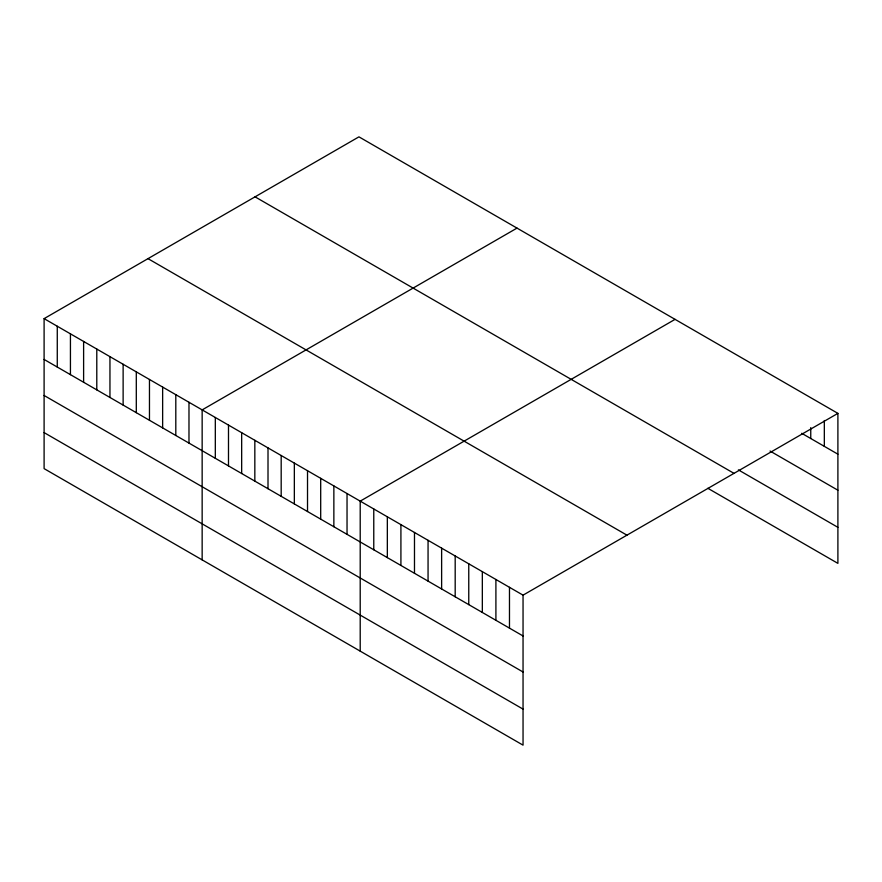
<?xml version="1.0" encoding="UTF-8"?>
<svg xmlns="http://www.w3.org/2000/svg" width="882" height="882" viewBox="0 0 882 882"><rect width="100%" height="100%" fill="white"/><g stroke="black" fill="none" stroke-linecap="round" stroke-linejoin="round"><path stroke-width="1.32" d="M44.1 318.634L523.048 595.152L523.048 745.147L44.1 468.629L44.1 318.634L358.952 136.853L837.9 413.371L837.9 563.366L707.849 488.286M517.006 228.107L202.154 409.887L202.154 559.883M675.061 319.361L360.209 501.141L360.209 651.125M523.048 595.152L837.9 413.371M801.716 433.294L837.9 454.186M770.052 451.044L837.9 490.216M738.388 469.885L837.9 527.337M255.052 196.84L734 473.358M148 258.647L626.948 535.165M44.1 359.448L523.048 635.966M44.1 395.478L523.048 671.996M44.1 432.599L523.048 709.117M824.328 420.505L824.328 446.347M810.756 427.627L810.756 438.519M509.476 587.324L509.476 628.127M495.905 579.485L495.905 620.3M482.333 571.646L482.333 612.461M468.761 563.818L468.761 604.622M455.189 555.98L455.189 596.794M441.628 548.141L441.628 588.956M428.057 540.313L428.057 581.117M414.485 532.474L414.485 573.289M400.913 524.647L400.913 565.45M387.341 516.808L387.341 557.622M373.77 508.969L373.77 549.784M347.034 493.534L347.034 534.349M333.859 485.927L333.859 526.741M320.695 478.32L320.695 519.134M307.52 470.723L307.52 511.527M294.345 463.116L294.345 503.931M281.182 455.509L281.182 496.323M268.007 447.913L268.007 488.716M254.832 440.305L254.832 481.12M241.668 432.698L241.668 473.513M228.493 425.091L228.493 465.905M215.318 417.495L215.318 458.298M188.98 402.28L188.98 443.095M175.805 394.684L175.805 435.488M162.641 387.077L162.641 427.88M149.466 379.469L149.466 420.284M136.302 371.862L136.302 412.677M123.127 364.266L123.127 405.07M109.952 356.659L109.952 397.473M96.788 349.052L96.788 389.866M83.614 341.444L83.614 382.259M70.439 333.848L70.439 374.652M57.275 326.241L57.275 367.055"/></g></svg>
